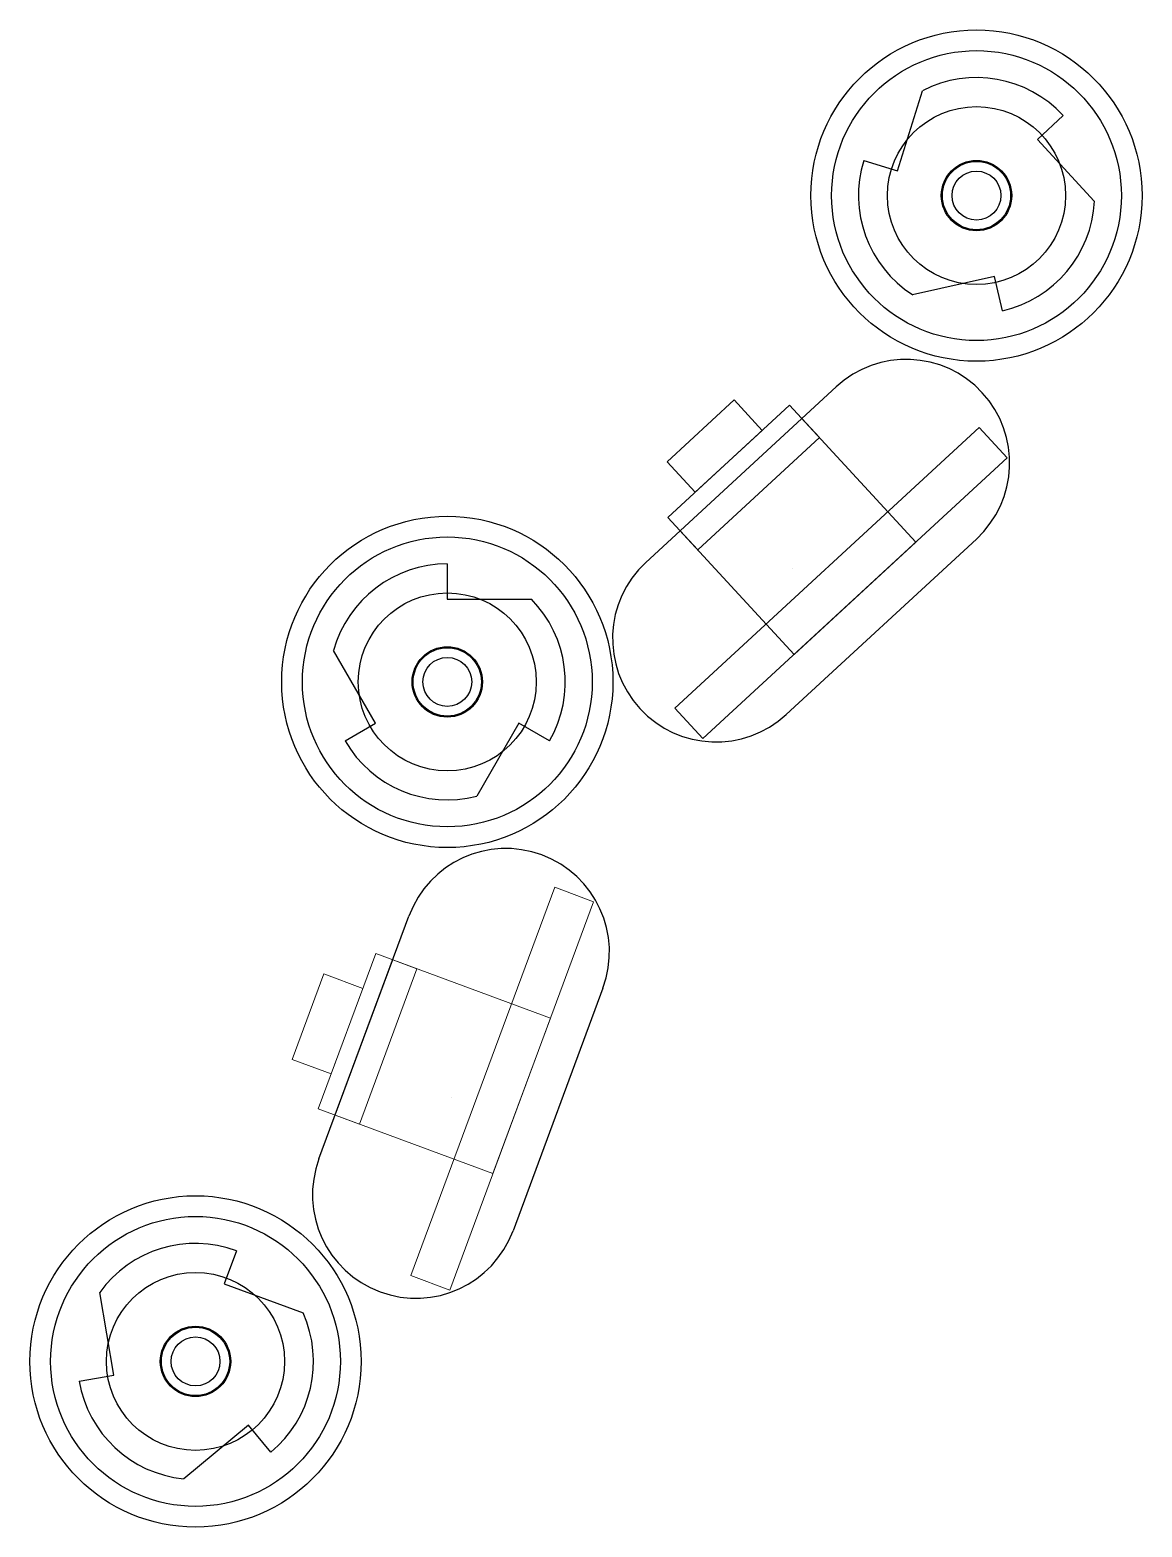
# Model space of a CAD drawing. Extents: x 2.92 to 5.61, y 31.25 to 34.86.
import ezdxf

# ---------------------------------------------------------------- set-up
doc = ezdxf.new("R2010")
doc.units = 0
doc.header["$LTSCALE"] = 5
doc.header["$MEASUREMENT"] = 0
for name, color, linetype in [('Z0_BOTCOMP', 4, 'Continuous'), ('Z0_CUT500', 4, 'Continuous'), ('Z0_RUBBER', 2, 'Continuous'), ('Z0_TOPCOMP', 6, 'Continuous')]:
    doc.layers.add(name, color=color, linetype=linetype)

msp = doc.modelspace()

# ---------------------------------------------------------------- linework, layer by layer
at = {"layer": 'Z0_BOTCOMP', "color": 4, "linetype": 'Continuous', "lineweight": 25}
for p, q in [((5.0141, 34.5236), (5.0745, 34.7174)), ((5.4145, 34.6574), (5.3521, 34.5997)), ((5.3521, 34.5997), (5.4897, 34.4505)), ((4.933, 34.5489), (5.0141, 34.5236)), ((5.249, 34.269), (5.0509, 34.2244)), ((5.2677, 34.1861), (5.249, 34.269)), ((3.9268, 33.5747), (3.9268, 33.4897)), ((3.9268, 33.4897), (4.1298, 33.4897)), ((3.7536, 33.1897), (3.6521, 33.3656)), ((3.68, 33.1472), (3.7536, 33.1897)), ((4.1, 33.1897), (3.9985, 33.0139)), ((4.1736, 33.1472), (4.1, 33.1897)), ((3.4177, 31.916), (3.3881, 31.8363)), ((3.1215, 31.6152), (3.0874, 31.8154)), ((3.3881, 31.8363), (3.5785, 31.7658)), ((3.0377, 31.601), (3.1215, 31.6152)), ((3.4463, 31.4948), (3.29, 31.3652)), ((3.5005, 31.4294), (3.4463, 31.4948))]:
    msp.add_line(p, q, dxfattribs=at)
for centre, radius in [((5.2051, 34.4641), 0.085), ((5.2051, 34.4641), 0.059), ((3.9268, 33.2897), 0.085), ((3.9268, 33.2897), 0.059), ((3.3186, 31.6488), 0.085), ((3.3186, 31.6488), 0.059)]:
    msp.add_circle(centre, radius, dxfattribs=at)
for centre, start, end in [((5.2051, 34.4641), 42.6939, 117.2619), ((5.2051, 34.4641), 162.6939, -122.7381), ((5.2051, 34.4641), -77.3061, -2.7381), ((3.9268, 33.2897), 90, 164.5679), ((3.9268, 33.2897), -30, 44.5679), ((3.9268, 33.2897), -150, -75.4321), ((3.3186, 31.6488), 69.6639, 144.2319), ((3.3186, 31.6488), -50.3361, 24.2319), ((3.3186, 31.6488), -170.3361, -95.7681)]:
    msp.add_arc(centre, 0.285, start, end, dxfattribs=at)
at = {"layer": 'Z0_CUT500', "color": 5, "linetype": 'Continuous', "lineweight": 25}
for p, q in [((4.4065, 33.5784), (4.8659, 34.0022)), ((5.2049, 33.6347), (4.7455, 33.2109)), ((3.6168, 32.1382), (3.834, 32.7242)), ((4.3028, 32.5505), (4.0856, 31.9644))]:
    msp.add_line(p, q, dxfattribs=at)
for centre in [(5.2051, 34.4641), (3.9268, 33.2897), (3.3186, 31.6488)]:
    msp.add_circle(centre, 0.0825, dxfattribs=at)
for centre, start, end in [((5.0354, 33.8185), -47.3061, 132.6939), ((4.576, 33.3947), 132.6939, -47.3061), ((4.0684, 32.6373), -20.3361, 159.6639), ((3.8512, 32.0513), 159.6639, -20.3361)]:
    msp.add_arc(centre, 0.25, start, end, dxfattribs=at)
at = {"layer": 'Z0_RUBBER', "color": 2, "linetype": 'Continuous', "lineweight": 25}
for centre, radius in [((5.2051, 34.4641), 0.4), ((5.2051, 34.4641), 0.215), ((3.9268, 33.2897), 0.4), ((3.9268, 33.2897), 0.215), ((3.3186, 31.6488), 0.4), ((3.3186, 31.6488), 0.215)]:
    msp.add_circle(centre, radius, dxfattribs=at)
at = {"layer": 'Z0_TOPCOMP', "color": 6, "linetype": 'Continuous', "lineweight": 5}
for p, q in [((5.2192, 33.988), (5.2192, 33.988)), ((5.2192, 33.988), (5.2192, 33.988)), ((4.4579, 33.8214), (4.6196, 33.9706)), ((4.4596, 33.6869), (4.7536, 33.9581)), ((4.6196, 33.9706), (4.6874, 33.8971)), ((4.7536, 33.9581), (5.0587, 33.6274)), ((4.4892, 33.6547), (4.7832, 33.926)), ((4.7832, 33.926), (4.8256, 33.88)), ((5.2114, 33.9043), (4.4764, 33.2262)), ((4.6874, 33.8971), (4.5257, 33.7479)), ((4.8256, 33.88), (4.5316, 33.6088)), ((5.2792, 33.8308), (5.2114, 33.9043)), ((4.5257, 33.7479), (4.4579, 33.8214)), ((4.5442, 33.1527), (5.2792, 33.8308)), ((4.7647, 33.3561), (4.4596, 33.6869)), ((4.5316, 33.6088), (4.4892, 33.6547)), ((5.0587, 33.6274), (4.7647, 33.3561)), ((4.7598, 33.5642), (4.7598, 33.5642)), ((4.3923, 33.2252), (4.3923, 33.2252)), ((4.4764, 33.2262), (4.5442, 33.1527)), ((4.1553, 32.8718), (4.1553, 32.8718)), ((4.1553, 32.8718), (4.1553, 32.8718)), ((4.1863, 32.7937), (3.8388, 31.856)), ((4.2801, 32.7589), (4.1863, 32.7937)), ((3.9326, 31.8212), (4.2801, 32.7589)), ((3.6149, 32.2589), (3.7539, 32.634)), ((3.6559, 32.2437), (3.7949, 32.6188)), ((3.7539, 32.634), (4.1758, 32.4776)), ((3.7949, 32.6188), (3.8535, 32.5971)), ((3.5524, 32.3781), (3.6288, 32.5844)), ((3.6288, 32.5844), (3.7226, 32.5496)), ((3.8535, 32.5971), (3.7145, 32.222)), ((3.7226, 32.5496), (3.6461, 32.3433)), ((4.1758, 32.4776), (4.0368, 32.1025)), ((3.6461, 32.3433), (3.5524, 32.3781)), ((3.9381, 32.2858), (3.9381, 32.2858)), ((4.0368, 32.1025), (3.6149, 32.2589)), ((3.7145, 32.222), (3.6559, 32.2437)), ((3.8388, 31.856), (3.9326, 31.8212)), ((3.7643, 31.8169), (3.7643, 31.8169))]:
    msp.add_line(p, q, dxfattribs=at)
at = {"layer": 'Z0_TOPCOMP', "color": 6, "linetype": 'Continuous', "lineweight": 25}
for centre in [(5.2051, 34.4641), (3.9268, 33.2897), (3.3186, 31.6488)]:
    msp.add_circle(centre, 0.35, dxfattribs=at)

doc.saveas('drawing.dxf')
